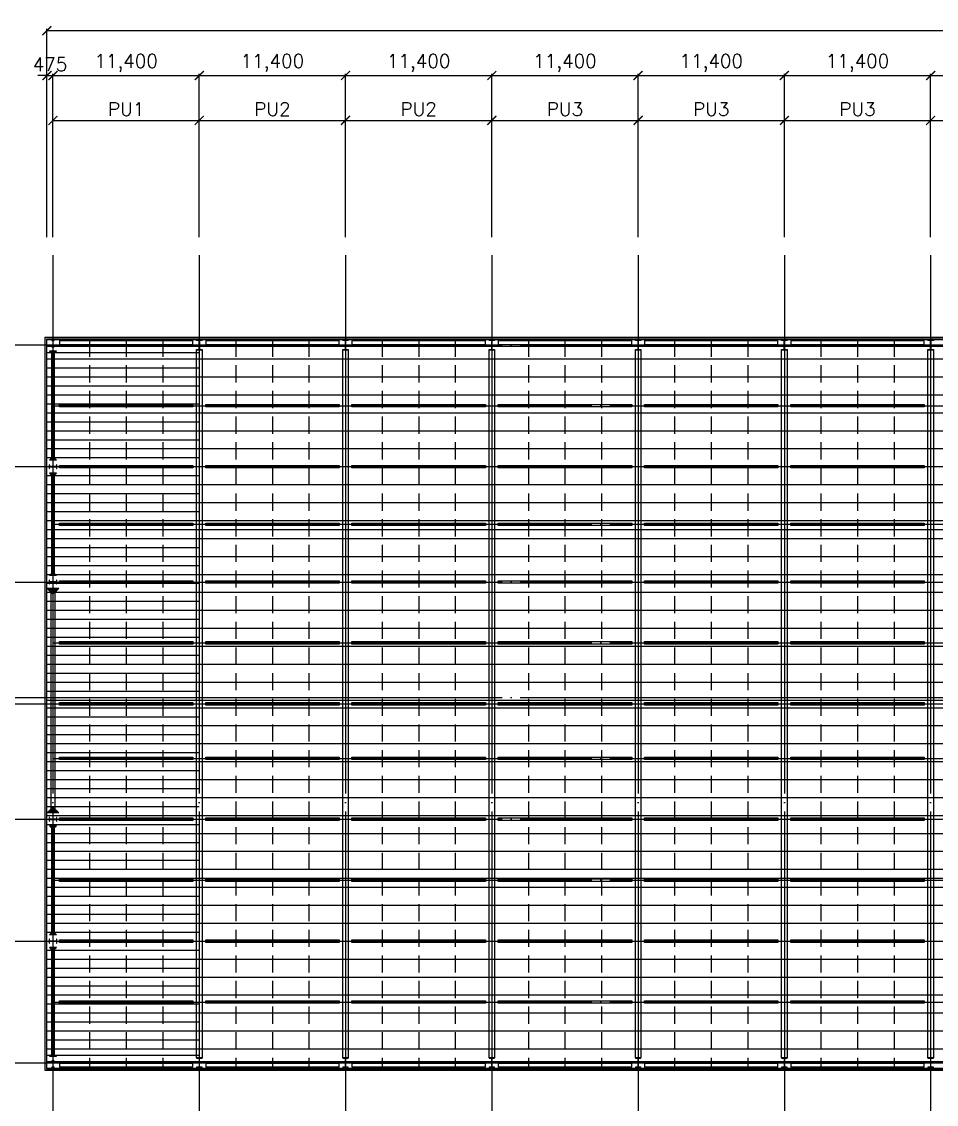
# Model space of a CAD drawing. Header units: metres. Extents: x -297536 to 1852864, y -630451 to -422551.
# Drawn here: x 923439 to 994724, y -560020 to -475591 of the extents above; entities that cross this region are included whole.
import ezdxf

# ---------------------------------------------------------------- set-up
doc = ezdxf.new("R2010")
doc.units = ezdxf.units.M
doc.header["$LTSCALE"] = 700
doc.linetypes.add('CEN', pattern=[62, 60, -1, 0, -1])
doc.linetypes.add('DASHED', pattern=[4.763, 3.175, -1.588])
for name, color, linetype in [('beam', 7, 'Continuous'), ('bl', 3, 'Continuous'), ('CEN', 152, 'CEN'), ('COL', 2, 'Continuous'), ('DIM', 7, 'Continuous'), ('gir', 230, 'Continuous'), ('HID', 251, 'Continuous'), ('MAIN', 1, 'Continuous'), ('SAG', 8, 'Continuous'), ('sec', 4, 'Continuous')]:
    doc.layers.add(name, color=color, linetype=linetype)
doc.styles.add('HGTXT', font='romans.shx', dxfattribs={"bigfont": 'WHGTXT.shx'})
doc.dimstyles.new('KJ', dxfattribs={"dimscale": 700, "dimtxt": 1.5, "dimasz": 1, "dimexe": 0.18, "dimexo": 2, "dimgap": 0.5, "dimtad": 1, "dimdec": 0, "dimzin": 0, "dimdsep": 46, "dimlunit": 6, "dimtxsty": 'HGTXT', "dimblk": 'ARCHTICK', "dimcen": 0.09, "dimclrt": 3, "dimadec": 0, "dimazin": 0, "dimtfac": 1, "dimtdec": 0, "dimtix": 1, "dimtmove": 0, "dimatfit": 0, "dimldrblk": 'OBLIQUE', "dimfxl": 1, "dimtolj": 1, "dimtzin": 0, "dimarcsym": 0})

# ---------------------------------------------------------------- blocks, each defined once
blk = doc.blocks.new('_ArchTick')
at = {"color": 0, "linetype": 'ByBlock', "const_width": 0.15}
blk.add_lwpolyline([(-0.5, -0.5), (0.5, 0.5)], dxfattribs=at)
blk = doc.blocks.new('*D513')
at = {"layer": 'Defpoints', "color": 0, "transparency": 16777216}
for p in [(925880, -479790), (925405, -493790), (925880, -493790)]:
    blk.add_point(p, dxfattribs=at)
at = {"layer": 'DIM', "color": 0, "lineweight": -2, "transparency": 16777216}
for p, q in [((925405, -479790), (924705, -479790)), ((925405, -492390), (925405, -479664)), ((925405, -479790), (925880, -479790)), ((925880, -492390), (925880, -479664)), ((925880, -479790), (926580, -479790))]:
    blk.add_line(p, q, dxfattribs=at)
at = {"layer": 'DIM', "color": 0, "lineweight": -2, "transparency": 16777216, "xscale": 700, "yscale": 700, "zscale": 700}
blk.add_blockref('_ArchTick', (925405, -479790), dxfattribs=at)
at = {"layer": 'DIM', "color": 0, "lineweight": -2, "transparency": 16777216, "xscale": 700, "yscale": 700, "zscale": 700, "rotation": 180}
blk.add_blockref('_ArchTick', (925880, -479790), dxfattribs=at)
at = {"layer": 'DIM', "color": 3, "transparency": 16777216, "insert": (925643, -478915), "char_height": 1050, "attachment_point": 5, "style": 'HGTXT'}
blk.add_mtext('\\A1;475', dxfattribs=at)
blk = doc.blocks.new('_Oblique')
at = {"color": 0, "linetype": 'ByBlock', "lineweight": -2}
blk.add_line((-0.5, -0.5), (0.5, 0.5), dxfattribs=at)
blk = doc.blocks.new('*D514')
at = {"layer": 'Defpoints', "color": 0, "transparency": 16777216}
for p in [(937280, -479790), (925880, -493790), (937280, -493790)]:
    blk.add_point(p, dxfattribs=at)
at = {"layer": 'DIM', "color": 0, "lineweight": -2, "transparency": 16777216}
for p, q in [((925880, -492390), (925880, -479664)), ((925880, -479790), (937280, -479790)), ((937280, -492390), (937280, -479664))]:
    blk.add_line(p, q, dxfattribs=at)
at = {"layer": 'DIM', "color": 0, "lineweight": -2, "transparency": 16777216, "xscale": 700, "yscale": 700, "zscale": 700, "rotation": 180}
blk.add_blockref('_ArchTick', (925880, -479790), dxfattribs=at)
at = {"layer": 'DIM', "color": 0, "lineweight": -2, "transparency": 16777216, "xscale": 700, "yscale": 700, "zscale": 700}
blk.add_blockref('_ArchTick', (937280, -479790), dxfattribs=at)
at = {"layer": 'DIM', "color": 3, "transparency": 16777216, "insert": (931580, -478815), "char_height": 1050, "attachment_point": 5, "style": 'HGTXT'}
blk.add_mtext('\\A1;11,400', dxfattribs=at)
blk = doc.blocks.new('*D515')
at = {"layer": 'Defpoints', "color": 0, "transparency": 16777216}
for p in [(948680, -479790), (937280, -493790), (948680, -493790)]:
    blk.add_point(p, dxfattribs=at)
at = {"layer": 'DIM', "color": 0, "lineweight": -2, "transparency": 16777216}
for p, q in [((937280, -492390), (937280, -479664)), ((937280, -479790), (948680, -479790)), ((948680, -492390), (948680, -479664))]:
    blk.add_line(p, q, dxfattribs=at)
at = {"layer": 'DIM', "color": 0, "lineweight": -2, "transparency": 16777216, "xscale": 700, "yscale": 700, "zscale": 700, "rotation": 180}
blk.add_blockref('_ArchTick', (937280, -479790), dxfattribs=at)
at = {"layer": 'DIM', "color": 0, "lineweight": -2, "transparency": 16777216, "xscale": 700, "yscale": 700, "zscale": 700}
blk.add_blockref('_ArchTick', (948680, -479790), dxfattribs=at)
at = {"layer": 'DIM', "color": 3, "transparency": 16777216, "insert": (942980, -478815), "char_height": 1050, "attachment_point": 5, "style": 'HGTXT'}
blk.add_mtext('\\A1;11,400', dxfattribs=at)
blk = doc.blocks.new('*D516')
at = {"layer": 'Defpoints', "color": 0, "transparency": 16777216}
for p in [(960080, -479790), (948680, -493790), (960080, -493790)]:
    blk.add_point(p, dxfattribs=at)
at = {"layer": 'DIM', "color": 0, "lineweight": -2, "transparency": 16777216}
for p, q in [((948680, -492390), (948680, -479664)), ((948680, -479790), (960080, -479790)), ((960080, -492390), (960080, -479664))]:
    blk.add_line(p, q, dxfattribs=at)
at = {"layer": 'DIM', "color": 0, "lineweight": -2, "transparency": 16777216, "xscale": 700, "yscale": 700, "zscale": 700, "rotation": 180}
blk.add_blockref('_ArchTick', (948680, -479790), dxfattribs=at)
at = {"layer": 'DIM', "color": 0, "lineweight": -2, "transparency": 16777216, "xscale": 700, "yscale": 700, "zscale": 700}
blk.add_blockref('_ArchTick', (960080, -479790), dxfattribs=at)
at = {"layer": 'DIM', "color": 3, "transparency": 16777216, "insert": (954380, -478815), "char_height": 1050, "attachment_point": 5, "style": 'HGTXT'}
blk.add_mtext('\\A1;11,400', dxfattribs=at)
blk = doc.blocks.new('*D517')
at = {"layer": 'Defpoints', "color": 0, "transparency": 16777216}
for p in [(971480, -479790), (960080, -493790), (971480, -493790)]:
    blk.add_point(p, dxfattribs=at)
at = {"layer": 'DIM', "color": 0, "lineweight": -2, "transparency": 16777216}
for p, q in [((960080, -492390), (960080, -479664)), ((960080, -479790), (971480, -479790)), ((971480, -492390), (971480, -479664))]:
    blk.add_line(p, q, dxfattribs=at)
at = {"layer": 'DIM', "color": 0, "lineweight": -2, "transparency": 16777216, "xscale": 700, "yscale": 700, "zscale": 700, "rotation": 180}
blk.add_blockref('_ArchTick', (960080, -479790), dxfattribs=at)
at = {"layer": 'DIM', "color": 0, "lineweight": -2, "transparency": 16777216, "xscale": 700, "yscale": 700, "zscale": 700}
blk.add_blockref('_ArchTick', (971480, -479790), dxfattribs=at)
at = {"layer": 'DIM', "color": 3, "transparency": 16777216, "insert": (965780, -478815), "char_height": 1050, "attachment_point": 5, "style": 'HGTXT'}
blk.add_mtext('\\A1;11,400', dxfattribs=at)
blk = doc.blocks.new('*D518')
at = {"layer": 'Defpoints', "color": 0, "transparency": 16777216}
for p in [(982880, -479790), (971480, -493790), (982880, -493790)]:
    blk.add_point(p, dxfattribs=at)
at = {"layer": 'DIM', "color": 0, "lineweight": -2, "transparency": 16777216}
for p, q in [((971480, -492390), (971480, -479664)), ((971480, -479790), (982880, -479790)), ((982880, -492390), (982880, -479664))]:
    blk.add_line(p, q, dxfattribs=at)
at = {"layer": 'DIM', "color": 0, "lineweight": -2, "transparency": 16777216, "xscale": 700, "yscale": 700, "zscale": 700, "rotation": 180}
blk.add_blockref('_ArchTick', (971480, -479790), dxfattribs=at)
at = {"layer": 'DIM', "color": 0, "lineweight": -2, "transparency": 16777216, "xscale": 700, "yscale": 700, "zscale": 700}
blk.add_blockref('_ArchTick', (982880, -479790), dxfattribs=at)
at = {"layer": 'DIM', "color": 3, "transparency": 16777216, "insert": (977180, -478815), "char_height": 1050, "attachment_point": 5, "style": 'HGTXT'}
blk.add_mtext('\\A1;11,400', dxfattribs=at)
blk = doc.blocks.new('*D519')
at = {"layer": 'Defpoints', "color": 0, "transparency": 16777216}
for p in [(994280, -479790), (982880, -493790), (994280, -493790)]:
    blk.add_point(p, dxfattribs=at)
at = {"layer": 'DIM', "color": 0, "lineweight": -2, "transparency": 16777216}
for p, q in [((982880, -492390), (982880, -479664)), ((982880, -479790), (994280, -479790)), ((994280, -492390), (994280, -479664))]:
    blk.add_line(p, q, dxfattribs=at)
at = {"layer": 'DIM', "color": 0, "lineweight": -2, "transparency": 16777216, "xscale": 700, "yscale": 700, "zscale": 700, "rotation": 180}
blk.add_blockref('_ArchTick', (982880, -479790), dxfattribs=at)
at = {"layer": 'DIM', "color": 0, "lineweight": -2, "transparency": 16777216, "xscale": 700, "yscale": 700, "zscale": 700}
blk.add_blockref('_ArchTick', (994280, -479790), dxfattribs=at)
at = {"layer": 'DIM', "color": 3, "transparency": 16777216, "insert": (988580, -478815), "char_height": 1050, "attachment_point": 5, "style": 'HGTXT'}
blk.add_mtext('\\A1;11,400', dxfattribs=at)
blk = doc.blocks.new('*D521')
at = {"layer": 'Defpoints', "color": 0, "transparency": 16777216}
for p in [(1097355, -476290), (925405, -493790), (1097355, -493790)]:
    blk.add_point(p, dxfattribs=at)
at = {"layer": 'DIM', "color": 0, "lineweight": -2, "transparency": 16777216}
for p, q in [((925405, -492390), (925405, -476164)), ((1097355, -492390), (1097355, -476164)), ((925405, -476290), (1097355, -476290))]:
    blk.add_line(p, q, dxfattribs=at)
at = {"layer": 'DIM', "color": 0, "lineweight": -2, "transparency": 16777216, "xscale": 700, "yscale": 700, "zscale": 700, "rotation": 180}
blk.add_blockref('_ArchTick', (925405, -476290), dxfattribs=at)
at = {"layer": 'DIM', "color": 0, "lineweight": -2, "transparency": 16777216, "xscale": 700, "yscale": 700, "zscale": 700}
blk.add_blockref('_ArchTick', (1097355, -476290), dxfattribs=at)
at = {"layer": 'DIM', "color": 3, "transparency": 16777216, "insert": (1011380, -475315), "char_height": 1050, "attachment_point": 5, "style": 'HGTXT'}
blk.add_mtext('\\A1;\\A1;171,950 OUT TO OUT OF STEEL', dxfattribs=at)
blk = doc.blocks.new('*D522')
at = {"layer": 'Defpoints', "color": 0, "transparency": 16777216}
for p in [(1005680, -479790), (994280, -493790), (1005680, -493790)]:
    blk.add_point(p, dxfattribs=at)
at = {"layer": 'DIM', "color": 0, "lineweight": -2, "transparency": 16777216}
for p, q in [((994280, -492390), (994280, -479664)), ((994280, -479790), (1005680, -479790)), ((1005680, -492390), (1005680, -479664))]:
    blk.add_line(p, q, dxfattribs=at)
at = {"layer": 'DIM', "color": 0, "lineweight": -2, "transparency": 16777216, "xscale": 700, "yscale": 700, "zscale": 700, "rotation": 180}
blk.add_blockref('_ArchTick', (994280, -479790), dxfattribs=at)
at = {"layer": 'DIM', "color": 0, "lineweight": -2, "transparency": 16777216, "xscale": 700, "yscale": 700, "zscale": 700}
blk.add_blockref('_ArchTick', (1005680, -479790), dxfattribs=at)
at = {"layer": 'DIM', "color": 3, "transparency": 16777216, "insert": (999980, -478815), "char_height": 1050, "attachment_point": 5, "style": 'HGTXT'}
blk.add_mtext('\\A1;11,400', dxfattribs=at)
blk = doc.blocks.new('*D614')
at = {"layer": 'Defpoints', "color": 0, "transparency": 16777216}
for p in [(937280, -483290), (925880, -493790), (937280, -493790)]:
    blk.add_point(p, dxfattribs=at)
at = {"layer": 'DIM', "color": 0, "lineweight": -2, "transparency": 16777216}
for p, q in [((925880, -492390), (925880, -483164)), ((925880, -483290), (937280, -483290)), ((937280, -492390), (937280, -483164))]:
    blk.add_line(p, q, dxfattribs=at)
at = {"layer": 'DIM', "color": 0, "lineweight": -2, "transparency": 16777216, "xscale": 700, "yscale": 700, "zscale": 700, "rotation": 180}
blk.add_blockref('_ArchTick', (925880, -483290), dxfattribs=at)
at = {"layer": 'DIM', "color": 0, "lineweight": -2, "transparency": 16777216, "xscale": 700, "yscale": 700, "zscale": 700}
blk.add_blockref('_ArchTick', (937280, -483290), dxfattribs=at)
at = {"layer": 'DIM', "color": 4, "transparency": 16777216, "insert": (931580, -482415), "char_height": 1050, "attachment_point": 5, "style": 'HGTXT'}
blk.add_mtext('\\A1;PU1', dxfattribs=at)
blk = doc.blocks.new('*D615')
at = {"layer": 'Defpoints', "color": 0, "transparency": 16777216}
for p in [(948680, -483290), (937280, -493790), (948680, -493790)]:
    blk.add_point(p, dxfattribs=at)
at = {"layer": 'DIM', "color": 0, "lineweight": -2, "transparency": 16777216}
for p, q in [((937280, -492390), (937280, -483164)), ((937280, -483290), (948680, -483290)), ((948680, -492390), (948680, -483164))]:
    blk.add_line(p, q, dxfattribs=at)
at = {"layer": 'DIM', "color": 0, "lineweight": -2, "transparency": 16777216, "xscale": 700, "yscale": 700, "zscale": 700, "rotation": 180}
blk.add_blockref('_ArchTick', (937280, -483290), dxfattribs=at)
at = {"layer": 'DIM', "color": 0, "lineweight": -2, "transparency": 16777216, "xscale": 700, "yscale": 700, "zscale": 700}
blk.add_blockref('_ArchTick', (948680, -483290), dxfattribs=at)
at = {"layer": 'DIM', "color": 4, "transparency": 16777216, "insert": (942980, -482415), "char_height": 1050, "attachment_point": 5, "style": 'HGTXT'}
blk.add_mtext('\\A1;PU2', dxfattribs=at)
blk = doc.blocks.new('*D616')
at = {"layer": 'Defpoints', "color": 0, "transparency": 16777216}
for p in [(960080, -483290), (948680, -493790), (960080, -493790)]:
    blk.add_point(p, dxfattribs=at)
at = {"layer": 'DIM', "color": 0, "lineweight": -2, "transparency": 16777216}
for p, q in [((948680, -492390), (948680, -483164)), ((948680, -483290), (960080, -483290)), ((960080, -492390), (960080, -483164))]:
    blk.add_line(p, q, dxfattribs=at)
at = {"layer": 'DIM', "color": 0, "lineweight": -2, "transparency": 16777216, "xscale": 700, "yscale": 700, "zscale": 700, "rotation": 180}
blk.add_blockref('_ArchTick', (948680, -483290), dxfattribs=at)
at = {"layer": 'DIM', "color": 0, "lineweight": -2, "transparency": 16777216, "xscale": 700, "yscale": 700, "zscale": 700}
blk.add_blockref('_ArchTick', (960080, -483290), dxfattribs=at)
at = {"layer": 'DIM', "color": 4, "transparency": 16777216, "insert": (954380, -482415), "char_height": 1050, "attachment_point": 5, "style": 'HGTXT'}
blk.add_mtext('\\A1;PU2', dxfattribs=at)
blk = doc.blocks.new('*D617')
at = {"layer": 'Defpoints', "color": 0, "transparency": 16777216}
for p in [(971480, -483290), (960080, -493790), (971480, -493790)]:
    blk.add_point(p, dxfattribs=at)
at = {"layer": 'DIM', "color": 0, "lineweight": -2, "transparency": 16777216}
for p, q in [((960080, -492390), (960080, -483164)), ((960080, -483290), (971480, -483290)), ((971480, -492390), (971480, -483164))]:
    blk.add_line(p, q, dxfattribs=at)
at = {"layer": 'DIM', "color": 0, "lineweight": -2, "transparency": 16777216, "xscale": 700, "yscale": 700, "zscale": 700, "rotation": 180}
blk.add_blockref('_ArchTick', (960080, -483290), dxfattribs=at)
at = {"layer": 'DIM', "color": 0, "lineweight": -2, "transparency": 16777216, "xscale": 700, "yscale": 700, "zscale": 700}
blk.add_blockref('_ArchTick', (971480, -483290), dxfattribs=at)
at = {"layer": 'DIM', "color": 4, "transparency": 16777216, "insert": (965780, -482415), "char_height": 1050, "attachment_point": 5, "style": 'HGTXT'}
blk.add_mtext('\\A1;PU3', dxfattribs=at)
blk = doc.blocks.new('*D618')
at = {"layer": 'Defpoints', "color": 0, "transparency": 16777216}
for p in [(982880, -483290), (971480, -493790), (982880, -493790)]:
    blk.add_point(p, dxfattribs=at)
at = {"layer": 'DIM', "color": 0, "lineweight": -2, "transparency": 16777216}
for p, q in [((971480, -492390), (971480, -483164)), ((971480, -483290), (982880, -483290)), ((982880, -492390), (982880, -483164))]:
    blk.add_line(p, q, dxfattribs=at)
at = {"layer": 'DIM', "color": 0, "lineweight": -2, "transparency": 16777216, "xscale": 700, "yscale": 700, "zscale": 700, "rotation": 180}
blk.add_blockref('_ArchTick', (971480, -483290), dxfattribs=at)
at = {"layer": 'DIM', "color": 0, "lineweight": -2, "transparency": 16777216, "xscale": 700, "yscale": 700, "zscale": 700}
blk.add_blockref('_ArchTick', (982880, -483290), dxfattribs=at)
at = {"layer": 'DIM', "color": 4, "transparency": 16777216, "insert": (977180, -482415), "char_height": 1050, "attachment_point": 5, "style": 'HGTXT'}
blk.add_mtext('\\A1;PU3', dxfattribs=at)
blk = doc.blocks.new('*D619')
at = {"layer": 'Defpoints', "color": 0, "transparency": 16777216}
for p in [(994280, -483290), (982880, -493790), (994280, -493790)]:
    blk.add_point(p, dxfattribs=at)
at = {"layer": 'DIM', "color": 0, "lineweight": -2, "transparency": 16777216}
for p, q in [((982880, -492390), (982880, -483164)), ((982880, -483290), (994280, -483290)), ((994280, -492390), (994280, -483164))]:
    blk.add_line(p, q, dxfattribs=at)
at = {"layer": 'DIM', "color": 0, "lineweight": -2, "transparency": 16777216, "xscale": 700, "yscale": 700, "zscale": 700, "rotation": 180}
blk.add_blockref('_ArchTick', (982880, -483290), dxfattribs=at)
at = {"layer": 'DIM', "color": 0, "lineweight": -2, "transparency": 16777216, "xscale": 700, "yscale": 700, "zscale": 700}
blk.add_blockref('_ArchTick', (994280, -483290), dxfattribs=at)
at = {"layer": 'DIM', "color": 4, "transparency": 16777216, "insert": (988580, -482415), "char_height": 1050, "attachment_point": 5, "style": 'HGTXT'}
blk.add_mtext('\\A1;PU3', dxfattribs=at)
blk = doc.blocks.new('*D620')
at = {"layer": 'Defpoints', "color": 0, "transparency": 16777216}
for p in [(1005680, -483290), (994280, -493790), (1005680, -493790)]:
    blk.add_point(p, dxfattribs=at)
at = {"layer": 'DIM', "color": 0, "lineweight": -2, "transparency": 16777216}
for p, q in [((994280, -492390), (994280, -483164)), ((994280, -483290), (1005680, -483290)), ((1005680, -492390), (1005680, -483164))]:
    blk.add_line(p, q, dxfattribs=at)
at = {"layer": 'DIM', "color": 0, "lineweight": -2, "transparency": 16777216, "xscale": 700, "yscale": 700, "zscale": 700, "rotation": 180}
blk.add_blockref('_ArchTick', (994280, -483290), dxfattribs=at)
at = {"layer": 'DIM', "color": 0, "lineweight": -2, "transparency": 16777216, "xscale": 700, "yscale": 700, "zscale": 700}
blk.add_blockref('_ArchTick', (1005680, -483290), dxfattribs=at)
at = {"layer": 'DIM', "color": 4, "transparency": 16777216, "insert": (999980, -482415), "char_height": 1050, "attachment_point": 5, "style": 'HGTXT'}
blk.add_mtext('\\A1;PU3', dxfattribs=at)

msp = doc.modelspace()

# ---------------------------------------------------------------- hatches: boundary and pattern name
at = {"layer": 'gir', "transparency": 33554687}
h = msp.add_hatch(color=256, dxfattribs=at)
h.dxf.hatch_style = 1
h.paths.add_polyline_path([(926142.5, -501290), (925617.5, -501290), (925880, -501552.5)])
h = msp.add_hatch(color=256, dxfattribs=at)
h.dxf.hatch_style = 1
h.paths.add_polyline_path([(926142.5, -509790), (925617.5, -509790), (925880, -509527.5)])
h = msp.add_hatch(color=256, dxfattribs=at)
h.dxf.hatch_style = 1
h.paths.add_polyline_path([(926142.5, -510790), (925617.5, -510790), (925880, -511052.5)])
h = msp.add_hatch(color=256, dxfattribs=at)
h.dxf.hatch_style = 1
h.paths.add_polyline_path([(926142.5, -518790), (925880, -518527.5), (925617.5, -518790)])
h = msp.add_hatch(color=256, dxfattribs=at)
h.dxf.hatch_style = 1
h.paths.add_polyline_path([(926330, -519790), (925430, -519790), (925880, -520240)])
h = msp.add_hatch(color=256, dxfattribs=at)
h.dxf.hatch_style = 1
h.paths.add_polyline_path([(926330, -537290), (925430, -537290), (925880, -536840)])
h = msp.add_hatch(color=256, dxfattribs=at)
h.dxf.hatch_style = 1
h.paths.add_polyline_path([(926142.5, -538290), (925617.5, -538290), (925880, -538552.5)])
h = msp.add_hatch(color=256, dxfattribs=at)
h.dxf.hatch_style = 1
h.paths.add_polyline_path([(926142.5, -546790), (925617.5, -546790), (925880, -546527.5)])
h = msp.add_hatch(color=256, dxfattribs=at)
h.dxf.hatch_style = 1
h.paths.add_polyline_path([(926142.5, -547790), (925617.5, -547790), (925880, -548052.5)])
h = msp.add_hatch(color=256, dxfattribs=at)
h.dxf.hatch_style = 1
h.paths.add_polyline_path([(926142.5, -556290), (925617.5, -556290), (925880, -556027.5)])

# ---------------------------------------------------------------- linework, layer by layer
for points in [[(926142.5, -501290), (925617.5, -501290), (925880, -501552.5)], [(926142.5, -509790), (925617.5, -509790), (925880, -509527.5)], [(926142.5, -510790), (925617.5, -510790), (925880, -511052.5)], [(926142.5, -518790), (925617.5, -518790), (925880, -518527.5)], [(926330, -519790), (925430, -519790), (925880, -520240)], [(926330, -537290), (925430, -537290), (925880, -536840)], [(926142.5, -538290), (925617.5, -538290), (925880, -538552.5)], [(926142.5, -546790), (925617.5, -546790), (925880, -546527.5)], [(926142.5, -547790), (925617.5, -547790), (925880, -548052.5)], [(926142.5, -556290), (925617.5, -556290), (925880, -556027.5)]]:
    msp.add_lwpolyline(points, close=True)
at = {"layer": 'beam'}
for points in [[(926380, -500765), (936780, -500765), (936780, -500465), (926380, -500465)], [(926380, -500756), (936780, -500756), (936780, -500474), (926380, -500474)], [(937780, -500765), (948180, -500765), (948180, -500465), (937780, -500465)], [(937780, -500756), (948180, -500756), (948180, -500474), (937780, -500474)], [(949180, -500765), (959580, -500765), (959580, -500465), (949180, -500465)], [(949180, -500756), (959580, -500756), (959580, -500474), (949180, -500474)], [(960580, -500765), (970980, -500765), (970980, -500465), (960580, -500465)], [(960580, -500756), (970980, -500756), (970980, -500474), (960580, -500474)], [(971980, -500765), (982380, -500765), (982380, -500465), (971980, -500465)], [(971980, -500756), (982380, -500756), (982380, -500474), (971980, -500474)], [(983380, -500765), (993780, -500765), (993780, -500465), (983380, -500465)], [(983380, -500756), (993780, -500756), (993780, -500474), (983380, -500474)], [(926380, -505440), (936780, -505440), (936780, -505640), (926380, -505640)], [(937780, -505440), (948180, -505440), (948180, -505640), (937780, -505640)], [(949180, -505440), (959580, -505440), (959580, -505640), (949180, -505640)], [(960580, -505440), (970980, -505440), (970980, -505640), (960580, -505640)], [(971980, -505440), (982380, -505440), (982380, -505640), (971980, -505640)], [(983380, -505440), (993780, -505440), (993780, -505640), (983380, -505640)], [(926380, -510190), (936780, -510190), (936780, -510390), (926380, -510390)], [(937780, -510190), (948180, -510190), (948180, -510390), (937780, -510390)], [(949180, -510190), (959580, -510190), (959580, -510390), (949180, -510390)], [(960580, -510190), (970980, -510190), (970980, -510390), (960580, -510390)], [(971980, -510190), (982380, -510190), (982380, -510390), (971980, -510390)], [(983380, -510190), (993780, -510190), (993780, -510390), (983380, -510390)], [(926380, -514690), (936780, -514690), (936780, -514890), (926380, -514890)], [(937780, -514690), (948180, -514690), (948180, -514890), (937780, -514890)], [(949180, -514690), (959580, -514690), (959580, -514890), (949180, -514890)], [(960580, -514690), (970980, -514690), (970980, -514890), (960580, -514890)], [(971980, -514690), (982380, -514690), (982380, -514890), (971980, -514890)], [(983380, -514690), (993780, -514690), (993780, -514890), (983380, -514890)], [(926380, -519190), (936780, -519190), (936780, -519390), (926380, -519390)], [(937780, -519190), (948180, -519190), (948180, -519390), (937780, -519390)], [(949180, -519190), (959580, -519190), (959580, -519390), (949180, -519390)], [(960580, -519190), (970980, -519190), (970980, -519390), (960580, -519390)], [(971980, -519190), (982380, -519190), (982380, -519390), (971980, -519390)], [(983380, -519190), (993780, -519190), (993780, -519390), (983380, -519390)], [(926380, -523940), (936780, -523940), (936780, -524140), (926380, -524140)], [(937780, -523940), (948180, -523940), (948180, -524140), (937780, -524140)], [(949180, -523940), (959580, -523940), (959580, -524140), (949180, -524140)], [(960580, -523940), (970980, -523940), (970980, -524140), (960580, -524140)], [(971980, -523940), (982380, -523940), (982380, -524140), (971980, -524140)], [(983380, -523940), (993780, -523940), (993780, -524140), (983380, -524140)], [(926380, -528690), (936780, -528690), (936780, -528890), (926380, -528890)], [(937780, -528690), (948180, -528690), (948180, -528890), (937780, -528890)], [(949180, -528690), (959580, -528690), (959580, -528890), (949180, -528890)], [(960580, -528690), (970980, -528690), (970980, -528890), (960580, -528890)], [(971980, -528690), (982380, -528690), (982380, -528890), (971980, -528890)], [(983380, -528690), (993780, -528690), (993780, -528890), (983380, -528890)], [(926380, -532940), (936780, -532940), (936780, -533140), (926380, -533140)], [(937780, -532940), (948180, -532940), (948180, -533140), (937780, -533140)], [(949180, -532940), (959580, -532940), (959580, -533140), (949180, -533140)], [(960580, -532940), (970980, -532940), (970980, -533140), (960580, -533140)], [(971980, -532940), (982380, -532940), (982380, -533140), (971980, -533140)], [(983380, -532940), (993780, -532940), (993780, -533140), (983380, -533140)], [(926380, -537690), (936780, -537690), (936780, -537890), (926380, -537890)], [(937780, -537690), (948180, -537690), (948180, -537890), (937780, -537890)], [(949180, -537690), (959580, -537690), (959580, -537890), (949180, -537890)], [(960580, -537690), (970980, -537690), (970980, -537890), (960580, -537890)], [(971980, -537690), (982380, -537690), (982380, -537890), (971980, -537890)], [(983380, -537690), (993780, -537690), (993780, -537890), (983380, -537890)], [(926380, -542440), (936780, -542440), (936780, -542640), (926380, -542640)], [(937780, -542440), (948180, -542440), (948180, -542640), (937780, -542640)], [(949180, -542440), (959580, -542440), (959580, -542640), (949180, -542640)], [(960580, -542440), (970980, -542440), (970980, -542640), (960580, -542640)], [(971980, -542440), (982380, -542440), (982380, -542640), (971980, -542640)], [(983380, -542440), (993780, -542440), (993780, -542640), (983380, -542640)], [(926380, -547190), (936780, -547190), (936780, -547390), (926380, -547390)], [(937780, -547190), (948180, -547190), (948180, -547390), (937780, -547390)], [(949180, -547190), (959580, -547190), (959580, -547390), (949180, -547390)], [(960580, -547190), (970980, -547190), (970980, -547390), (960580, -547390)], [(971980, -547190), (982380, -547190), (982380, -547390), (971980, -547390)], [(983380, -547190), (993780, -547190), (993780, -547390), (983380, -547390)], [(926380, -551940), (936780, -551940), (936780, -552140), (926380, -552140)], [(937780, -551940), (948180, -551940), (948180, -552140), (937780, -552140)], [(949180, -551940), (959580, -551940), (959580, -552140), (949180, -552140)], [(960580, -551940), (970980, -551940), (970980, -552140), (960580, -552140)], [(971980, -551940), (982380, -551940), (982380, -552140), (971980, -552140)], [(983380, -551940), (993780, -551940), (993780, -552140), (983380, -552140)], [(926380, -557115), (936780, -557115), (936780, -556815), (926380, -556815)], [(926380, -557106), (936780, -557106), (936780, -556824), (926380, -556824)], [(937780, -557115), (948180, -557115), (948180, -556815), (937780, -556815)], [(937780, -557106), (948180, -557106), (948180, -556824), (937780, -556824)], [(949180, -557115), (959580, -557115), (959580, -556815), (949180, -556815)], [(949180, -557106), (959580, -557106), (959580, -556824), (949180, -556824)], [(960580, -557115), (970980, -557115), (970980, -556815), (960580, -556815)], [(960580, -557106), (970980, -557106), (970980, -556824), (960580, -556824)], [(971980, -557115), (982380, -557115), (982380, -556815), (971980, -556815)], [(971980, -557106), (982380, -557106), (982380, -556824), (971980, -556824)], [(983380, -557115), (993780, -557115), (993780, -556815), (983380, -556815)], [(983380, -557106), (993780, -557106), (993780, -556824), (983380, -556824)]]:
    msp.add_lwpolyline(points, close=True, dxfattribs=at)
at = {"layer": 'bl'}
msp.add_line((925405, -528790), (1097355, -528790), dxfattribs=at)
msp.add_lwpolyline([(925405, -500315), (1097355, -500315), (1097355, -557265), (925405, -557265)], close=True, dxfattribs=at)
at = {"layer": 'CEN'}
for p, q in [((925880, -493790), (925880, -563790)), ((937280, -493790), (937280, -563790)), ((948680, -493790), (948680, -563790)), ((960080, -493790), (960080, -563790)), ((971480, -493790), (971480, -563790)), ((982880, -493790), (982880, -563790)), ((994280, -493790), (994280, -563790)), ((918880, -500790), (1103880, -500790)), ((925880, -505540), (1096880, -505540)), ((918880, -510290), (1103880, -510290)), ((925880, -514790), (1096880, -514790)), ((918880, -519290), (1103880, -519290)), ((925880, -524040), (1096880, -524040)), ((918880, -528290), (1103880, -528290)), ((918880, -528790), (1103880, -528790)), ((925880, -533040), (1096880, -533040)), ((918880, -537790), (1103880, -537790)), ((925880, -542540), (1096880, -542540)), ((918880, -547290), (1103880, -547290)), ((925880, -552040), (1096880, -552040)), ((918880, -556790), (1103880, -556790))]:
    msp.add_line(p, q, dxfattribs=at)
at = {"layer": 'COL'}
for points in [[(925780, -500940), (925980, -500940), (925980, -500924), (925905, -500924, -0.4142136), (925885, -500904), (925885, -500476, -0.4142136), (925905, -500456), (925980, -500456), (925980, -500440), (925780, -500440), (925780, -500456), (925855, -500456, -0.4142136), (925875, -500476), (925875, -500904, -0.4142136), (925855, -500924), (925780, -500924)], [(926171, -510440), (926171, -510140), (926154, -510140), (926154, -510256, -0.4142136), (926126, -510284), (925634, -510284, -0.4142136), (925606, -510256), (925606, -510140), (925589, -510140), (925589, -510440), (925606, -510440), (925606, -510324, -0.4142136), (925634, -510296), (926126, -510296, -0.4142136), (926154, -510324), (926154, -510440)], [(926171, -519440), (926171, -519140), (926154, -519140), (926154, -519256, -0.4142136), (926126, -519284), (925634, -519284, -0.4142136), (925606, -519256), (925606, -519140), (925589, -519140), (925589, -519440), (925606, -519440), (925606, -519324, -0.4142136), (925634, -519296), (926126, -519296, -0.4142136), (926154, -519324), (926154, -519440)], [(926171, -537940), (926171, -537640), (926154, -537640), (926154, -537756, -0.4142136), (926126, -537784), (925634, -537784, -0.4142136), (925606, -537756), (925606, -537640), (925589, -537640), (925589, -537940), (925606, -537940), (925606, -537824, -0.4142136), (925634, -537796), (926126, -537796, -0.4142136), (926154, -537824), (926154, -537940)], [(926171, -547440), (926171, -547140), (926154, -547140), (926154, -547256, -0.4142136), (926126, -547284), (925634, -547284, -0.4142136), (925606, -547256), (925606, -547140), (925589, -547140), (925589, -547440), (925606, -547440), (925606, -547324, -0.4142136), (925634, -547296), (926126, -547296, -0.4142136), (926154, -547324), (926154, -547440)], [(925780, -557140), (925980, -557140), (925980, -557124), (925905, -557124, -0.4142136), (925885, -557104), (925885, -556676, -0.4142136), (925905, -556656), (925980, -556656), (925980, -556640), (925780, -556640), (925780, -556656), (925855, -556656, -0.4142136), (925875, -556676), (925875, -557104, -0.4142136), (925855, -557124), (925780, -557124)]]:
    msp.add_lwpolyline(points, format="xyb", close=True, dxfattribs=at)
at = {"layer": 'DIM'}
for points in [[(929274.7, -502325.6, 0, 350, 0), (928429.8, -501702.2, 0, 0, 0), (922449.7, -497290, 0, 0, 0)], [(925280, -528790, 0, 350, 0), (924537.5, -528047.5, 0, 0, 0), (922449.7, -525959.7, 0, 0, 0)]]:
    msp.add_lwpolyline(points, format="xyseb", dxfattribs=at)
at = {"layer": 'gir'}
for points in [[(925792.5, -501290), (925967.5, -501290), (925967.5, -509790), (925792.5, -509790)], [(925792.5, -510790), (925967.5, -510790), (925967.5, -518790), (925792.5, -518790)], [(925730, -519790), (926030, -519790), (926030, -537290), (925730, -537290)], [(925792.5, -538290), (925967.5, -538290), (925967.5, -546790), (925792.5, -546790)], [(925792.5, -547790), (925967.5, -547790), (925967.5, -556290), (925792.5, -556290)]]:
    msp.add_lwpolyline(points, close=True, dxfattribs=at)
at = {"layer": 'HID'}
msp.add_lwpolyline([(925280, -500190), (1097480, -500190), (1097480, -557390), (925280, -557390)], close=True, dxfattribs=at)
at = {"layer": 'MAIN'}
for points in [[(937065, -500452), (937065, -500440), (937495, -500440), (937495, -500452), (937286, -500452), (937286, -501152), (937495, -501152), (937495, -501176), (937065, -501176), (937065, -501152), (937274, -501152), (937274, -500452)], [(948465, -500452), (948465, -500440), (948895, -500440), (948895, -500452), (948686, -500452), (948686, -501152), (948895, -501152), (948895, -501176), (948465, -501176), (948465, -501152), (948674, -501152), (948674, -500452)], [(959865, -500452), (959865, -500440), (960295, -500440), (960295, -500452), (960086, -500452), (960086, -501152), (960295, -501152), (960295, -501176), (959865, -501176), (959865, -501152), (960074, -501152), (960074, -500452)], [(971265, -500452), (971265, -500440), (971695, -500440), (971695, -500452), (971486, -500452), (971486, -501152), (971695, -501152), (971695, -501176), (971265, -501176), (971265, -501152), (971474, -501152), (971474, -500452)], [(982665, -500452), (982665, -500440), (983095, -500440), (983095, -500452), (982886, -500452), (982886, -501152), (983095, -501152), (983095, -501176), (982665, -501176), (982665, -501152), (982874, -501152), (982874, -500452)], [(994065, -500452), (994065, -500440), (994495, -500440), (994495, -500452), (994286, -500452), (994286, -501152), (994495, -501152), (994495, -501176), (994065, -501176), (994065, -501152), (994274, -501152), (994274, -500452)], [(937065, -501176), (937495, -501176), (937495, -556406), (937065, -556406)], [(948465, -501176), (948895, -501176), (948895, -556406), (948465, -556406)], [(959865, -501176), (960295, -501176), (960295, -556406), (959865, -556406)], [(971265, -501176), (971695, -501176), (971695, -556406), (971265, -556406)], [(982665, -501176), (983095, -501176), (983095, -556406), (982665, -556406)], [(994065, -501176), (994495, -501176), (994495, -556406), (994065, -556406)], [(937065, -557128), (937065, -557140), (937495, -557140), (937495, -557128), (937286, -557128), (937286, -556428), (937495, -556428), (937495, -556406), (937065, -556406), (937065, -556428), (937274, -556428), (937274, -557128)], [(948465, -557128), (948465, -557140), (948895, -557140), (948895, -557128), (948686, -557128), (948686, -556428), (948895, -556428), (948895, -556406), (948465, -556406), (948465, -556428), (948674, -556428), (948674, -557128)], [(959865, -557128), (959865, -557140), (960295, -557140), (960295, -557128), (960086, -557128), (960086, -556428), (960295, -556428), (960295, -556406), (959865, -556406), (959865, -556428), (960074, -556428), (960074, -557128)], [(971265, -557128), (971265, -557140), (971695, -557140), (971695, -557128), (971486, -557128), (971486, -556428), (971695, -556428), (971695, -556406), (971265, -556406), (971265, -556428), (971474, -556428), (971474, -557128)], [(982665, -557128), (982665, -557140), (983095, -557140), (983095, -557128), (982886, -557128), (982886, -556428), (983095, -556428), (983095, -556406), (982665, -556406), (982665, -556428), (982874, -556428), (982874, -557128)], [(994065, -557128), (994065, -557140), (994495, -557140), (994495, -557128), (994286, -557128), (994286, -556428), (994495, -556428), (994495, -556406), (994065, -556406), (994065, -556428), (994274, -556428), (994274, -557128)]]:
    msp.add_lwpolyline(points, close=True, dxfattribs=at)
at = {"layer": 'SAG', "linetype": 'DASHED', "ltscale": 0.6}
for p, q in [((928730, -500390), (928730, -557190)), ((931580, -500390), (931580, -557190)), ((934430, -500390), (934430, -557190)), ((940130, -500390), (940130, -557190)), ((942980, -500390), (942980, -557190)), ((945830, -500390), (945830, -557190)), ((951530, -500390), (951530, -557190)), ((954380, -500390), (954380, -557190)), ((957230, -500390), (957230, -557190)), ((962930, -500390), (962930, -557190)), ((965780, -500390), (965780, -557190)), ((968630, -500390), (968630, -557190)), ((974330, -500390), (974330, -557190)), ((977180, -500390), (977180, -557190)), ((980030, -500390), (980030, -557190)), ((985730, -500390), (985730, -557190)), ((988580, -500390), (988580, -557190)), ((991430, -500390), (991430, -557190))]:
    msp.add_line(p, q, dxfattribs=at)
at = {"layer": 'sec'}
for p, q in [((925405, -500390), (1097355, -500390)), ((925405, -500890), (1097355, -500890)), ((925405, -501390), (937280, -501390)), ((925405, -501890), (1097355, -501890)), ((925405, -502590), (937280, -502590)), ((925405, -503290), (1097355, -503290)), ((925405, -503990), (937280, -503990)), ((925405, -504690), (1097355, -504690)), ((925405, -505390), (937280, -505390)), ((925405, -506090), (1097355, -506090)), ((925405, -506790), (937280, -506790)), ((925405, -507490), (1097355, -507490)), ((925405, -508190), (937280, -508190)), ((925405, -508890), (1097355, -508890)), ((925405, -509590), (937280, -509590)), ((925405, -510290), (1097355, -510290)), ((925405, -510990), (937280, -510990)), ((925405, -511690), (1097355, -511690)), ((925405, -512390), (937280, -512390)), ((925405, -513090), (1097355, -513090)), ((925405, -513790), (937280, -513790)), ((925405, -514490), (1097355, -514490)), ((925405, -515190), (937280, -515190)), ((925405, -515890), (1097355, -515890)), ((925405, -516590), (937280, -516590)), ((925405, -517290), (1097355, -517290)), ((925405, -517990), (937280, -517990)), ((925405, -518690), (1097355, -518690)), ((925405, -519390), (937280, -519390)), ((925405, -520090), (1097355, -520090)), ((925405, -520790), (937280, -520790)), ((925405, -521490), (1097355, -521490)), ((925405, -522190), (937280, -522190)), ((925405, -522890), (1097355, -522890)), ((925405, -523590), (937280, -523590)), ((925405, -524290), (1097355, -524290)), ((925405, -524990), (937280, -524990)), ((925405, -525690), (1097355, -525690)), ((925405, -526390), (937280, -526390)), ((925405, -527090), (1097355, -527090)), ((925405, -527790), (937280, -527790)), ((925405, -528490), (1097355, -528490)), ((925405, -529090), (1097355, -529090)), ((925405, -529790), (937280, -529790)), ((925405, -530490), (1097355, -530490)), ((925405, -531190), (937280, -531190)), ((925405, -531890), (1097355, -531890)), ((925405, -532590), (937280, -532590)), ((925405, -533290), (1097355, -533290)), ((925405, -533990), (937280, -533990)), ((925405, -534690), (1097355, -534690)), ((925405, -535390), (937280, -535390)), ((925405, -536090), (1097355, -536090)), ((925405, -536790), (937280, -536790)), ((925405, -537490), (1097355, -537490)), ((925405, -538190), (937280, -538190)), ((925405, -538890), (1097355, -538890)), ((925405, -539590), (937280, -539590)), ((925405, -540290), (1097355, -540290)), ((925405, -540990), (937280, -540990)), ((925405, -541690), (1097355, -541690)), ((925405, -542390), (937280, -542390)), ((925405, -543090), (1097355, -543090)), ((925405, -543790), (937280, -543790)), ((925405, -544490), (1097355, -544490)), ((925405, -545190), (937280, -545190)), ((925405, -545890), (1097355, -545890)), ((925405, -546590), (937280, -546590)), ((925405, -547290), (1097355, -547290)), ((925405, -547990), (937280, -547990)), ((925405, -548690), (1097355, -548690)), ((925405, -549390), (937280, -549390)), ((925405, -550090), (1097355, -550090)), ((925405, -550790), (937280, -550790)), ((925405, -551490), (1097355, -551490)), ((925405, -552190), (937280, -552190)), ((925405, -552890), (1097355, -552890)), ((925405, -553590), (937280, -553590)), ((925405, -554290), (1097355, -554290)), ((925405, -554990), (937280, -554990)), ((925405, -555690), (1097355, -555690)), ((925405, -556190), (937280, -556190)), ((925405, -556690), (1097355, -556690)), ((925405, -557190), (1097355, -557190))]:
    msp.add_line(p, q, dxfattribs=at)
at = {"layer": 'sec', "color": 6}
for p, q in [((937280, -515190), (1085480, -515190)), ((937280, -542390), (1085480, -542390))]:
    msp.add_line(p, q, dxfattribs=at)

# ---------------------------------------------------------------- dimensions: what is measured, and where the dimension line sits
at = {"layer": 'DIM'}
dim = msp.add_linear_dim(base=(1097355, -476290), p1=(925405, -493790), p2=(1097355, -493790), angle=180, text='\\A1;<> OUT TO OUT OF STEEL', dimstyle='KJ', override={"dimtxsty": 'HGTXT', "dimldrblk": 'Oblique'}, dxfattribs=at)
dim.commit()
dim.dimension.update_dxf_attribs({"geometry": '*D521', "text_midpoint": (1011380, -475315)})
for base, p1, p2, picture, middle in [((925880, -479790), (925405, -493790), (925880, -493790), '*D513', (925642.5, -478915)), ((937280, -479790), (925880, -493790), (937280, -493790), '*D514', (931580, -478815)), ((948680, -479790), (937280, -493790), (948680, -493790), '*D515', (942980, -478815)), ((960080, -479790), (948680, -493790), (960080, -493790), '*D516', (954380, -478815)), ((971480, -479790), (960080, -493790), (971480, -493790), '*D517', (965780, -478815)), ((982880, -479790), (971480, -493790), (982880, -493790), '*D518', (977180, -478815)), ((994280, -479790), (982880, -493790), (994280, -493790), '*D519', (988580, -478815)), ((1005680, -479790), (994280, -493790), (1005680, -493790), '*D522', (999980, -478815))]:
    dim = msp.add_linear_dim(base=base, p1=p1, p2=p2, angle=180, dimstyle='KJ', override={"dimtxsty": 'HGTXT', "dimldrblk": 'Oblique'}, dxfattribs=at)
    dim.commit()
    dim.dimension.update_dxf_attribs({"geometry": picture, "text_midpoint": middle})
for base, p1, p2, text, picture, middle in [((937280, -483290), (925880, -493790), (937280, -493790), 'PU1', '*D614', (931580, -482415)), ((948680, -483290), (937280, -493790), (948680, -493790), 'PU2', '*D615', (942980, -482415)), ((960080, -483290), (948680, -493790), (960080, -493790), 'PU2', '*D616', (954380, -482415)), ((971480, -483290), (960080, -493790), (971480, -493790), 'PU3', '*D617', (965780, -482415)), ((982880, -483290), (971480, -493790), (982880, -493790), 'PU3', '*D618', (977180, -482415)), ((994280, -483290), (982880, -493790), (994280, -493790), 'PU3', '*D619', (988580, -482415)), ((1005680, -483290), (994280, -493790), (1005680, -493790), 'PU3', '*D620', (999980, -482415))]:
    dim = msp.add_linear_dim(base=base, p1=p1, p2=p2, text=text, dimstyle='KJ', override={"dimclrt": 4}, dxfattribs=at)
    dim.commit()
    dim.dimension.update_dxf_attribs({"geometry": picture, "text_midpoint": middle})

doc.saveas('drawing.dxf')
